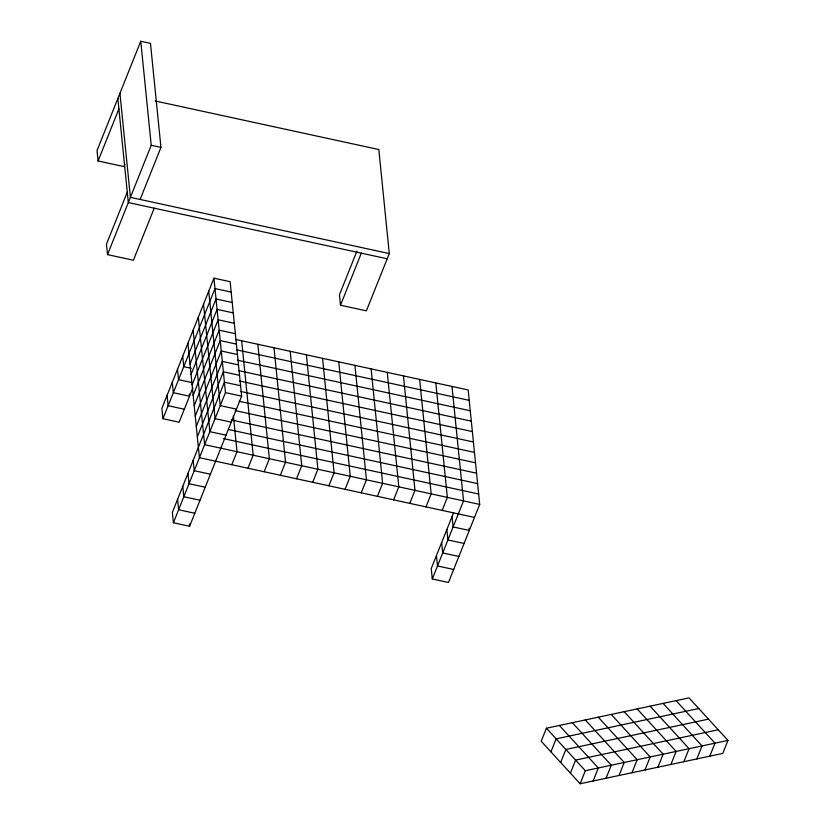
<?xml version="1.0" encoding="UTF-8"?>
<svg xmlns="http://www.w3.org/2000/svg" width="825" height="825" viewBox="0 0 825 825"><rect width="100%" height="100%" fill="white"/><g stroke="black" fill="none" stroke-linecap="round" stroke-linejoin="round"><path stroke-width="1.24" d="M140.116 199.464L160.947 147.407L150.47 43.354L140.755 41.25L97.03 150.573L98.082 160.978L123.967 166.598L124.915 164.237M98.082 160.978L118.903 108.921M127.287 192.153L106.456 244.21L107.508 254.616L133.392 260.236L154.213 208.178M107.508 254.616L151.233 145.293L140.755 41.25M240.601 385.729L224.421 382.212L172.363 512.356L173.415 522.761L189.595 526.278L241.642 396.134L230.123 281.686L213.943 278.169L161.886 408.313L162.938 418.718L179.118 422.235L192.844 387.925M162.938 418.718L214.995 288.575L231.175 292.091M190.008 364.052L216.037 298.98L232.217 302.486M191.06 374.457L217.088 309.385L233.269 312.892M192.112 384.863L218.13 319.791L234.31 323.297M193.153 395.268L219.182 330.196L235.362 333.702M194.205 405.673L220.234 340.591L236.404 344.108M195.247 416.078L221.275 350.996L237.456 354.513M196.298 426.473L222.327 361.402L238.507 364.918M197.34 436.879L223.369 371.807L239.549 375.323M173.415 522.761L225.462 392.618L213.943 278.169M231.794 464.722L237.002 451.708L233.392 415.862M247.974 468.229L253.182 455.214L241.663 340.766M264.155 471.745L269.363 458.731L257.843 344.283M356.957 251.037L339.446 294.814L340.498 305.219L366.382 310.839L389.287 253.574L378.819 149.531L155.121 100.949M340.498 305.219L361.319 253.151M280.335 475.262L285.543 462.248L274.024 347.799M296.515 478.778L301.723 465.754L290.204 351.306M312.696 482.285L317.903 469.27L306.384 354.822M328.876 485.801L334.084 472.787L322.565 358.339M345.056 489.318L350.264 476.303L338.745 361.845M361.237 492.824L366.444 479.81L354.925 365.362M377.417 496.341L382.625 483.326L371.106 368.878M393.597 499.857L398.805 486.843L387.276 372.395M409.778 503.363L414.985 490.349L403.456 375.901M425.958 506.88L431.166 493.866L419.636 379.418M442.138 510.397L447.346 497.382L435.817 382.934M453.482 512.975L431.238 568.58L432.29 578.985L448.47 582.491L479.696 504.405L468.177 389.957L235.434 339.415M432.29 578.985L463.526 500.899L451.997 386.44M546.408 728.217L541.2 741.232L580.14 783.75L722.762 753.421L727.97 740.407L689.019 697.888L546.408 728.217L585.348 770.736L727.97 740.407M550.935 751.864L556.143 738.849L698.754 708.52M560.67 762.486L565.878 749.471L708.489 719.142M570.405 773.118L575.613 760.103L718.235 729.774M580.14 783.75L585.348 770.736M593.113 780.997L598.311 767.982L559.371 725.453M606.076 778.233L611.284 765.218L572.333 722.7M619.039 775.479L624.247 762.465L585.296 719.947M632.002 772.726L637.209 759.712L598.269 717.183M644.975 769.962L650.172 756.948L611.232 714.429M657.938 767.209L663.145 754.194L624.195 711.676M670.9 764.455L676.108 751.431L637.158 708.912M683.863 761.692L689.071 748.677L650.131 706.159M696.826 758.938L702.034 745.924L663.094 703.405M709.799 756.174L714.997 743.16L676.057 700.642M151.233 145.293L160.947 147.407M389.287 253.574L130.412 197.35L119.934 93.308M387.203 258.782L128.329 202.558L117.851 98.515M236.486 349.821L469.229 400.362M237.538 360.226L470.271 410.767M238.58 370.631L471.323 421.173M191.225 368.28L183.758 366.661L182.707 356.256M239.632 381.037L472.374 431.578M240.673 391.442L473.416 441.983M192.246 382.645L178.551 379.675L177.509 369.27M225.462 392.618L241.642 396.134M239.229 401.301L474.468 452.389M236.445 409.148L220.265 405.632L208.735 291.184M235.3 410.623L475.509 462.794M184.326 409.221L168.145 405.704L167.093 395.299M231.371 419.946L476.561 473.199M231.237 422.163L215.057 418.646L203.538 304.198M228.69 429.547L477.603 483.594M226.029 435.177L209.849 431.661L198.33 317.213M223.513 438.601L478.655 494M479.696 504.405L204.641 444.675L193.122 330.227M474.499 517.419L199.433 457.689L187.914 343.241M210.416 474.22L194.236 470.704L193.184 460.298M205.208 487.235L189.028 483.718L187.976 473.313M464.083 543.448L447.903 539.942L446.861 529.537M200.001 500.249L183.82 496.733L182.779 486.327M458.875 556.462L442.695 552.956L441.653 542.551M194.793 513.263L178.612 509.747L177.571 499.342M453.678 569.477L437.498 565.971L436.446 555.565M469.054 528.124L469.291 530.434L453.111 526.928L452.059 516.522M189.296 393.896L189.523 396.206L173.343 392.69L172.301 382.284M189.358 523.968L189.595 526.278"/></g></svg>
